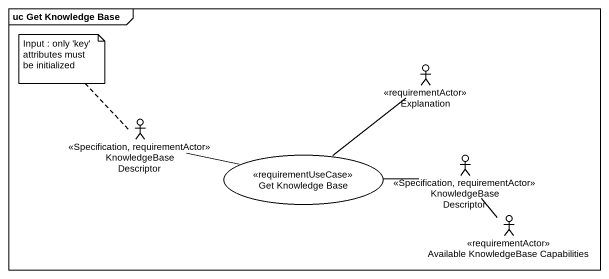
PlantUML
@startuml
mainframe uc Get Knowledge Base
actor Explanation <<requirementActor>>
actor "KnowledgeBase Descriptor" as KnowledgeBase_Descriptor <<Specification, requirementActor>>
usecase "Get Knowledge Base" as Get_Knowledge_Base <<requirementUseCase>>
actor "KnowledgeBase Descriptor" as KnowledgeBase_Descriptor_2 <<Specification, requirementActor>>
actor "Available KnowledgeBase Capabilities" as Available_KnowledgeBase <<requirementActor>>
KnowledgeBase_Descriptor -right- Get_Knowledge_Base
Get_Knowledge_Base -up- Explanation
KnowledgeBase_Descriptor_2 -left- Get_Knowledge_Base
KnowledgeBase_Descriptor_2 -- Available_KnowledgeBase
note top of KnowledgeBase_Descriptor : Input : only 'key' attributes must be initialized
@enduml
